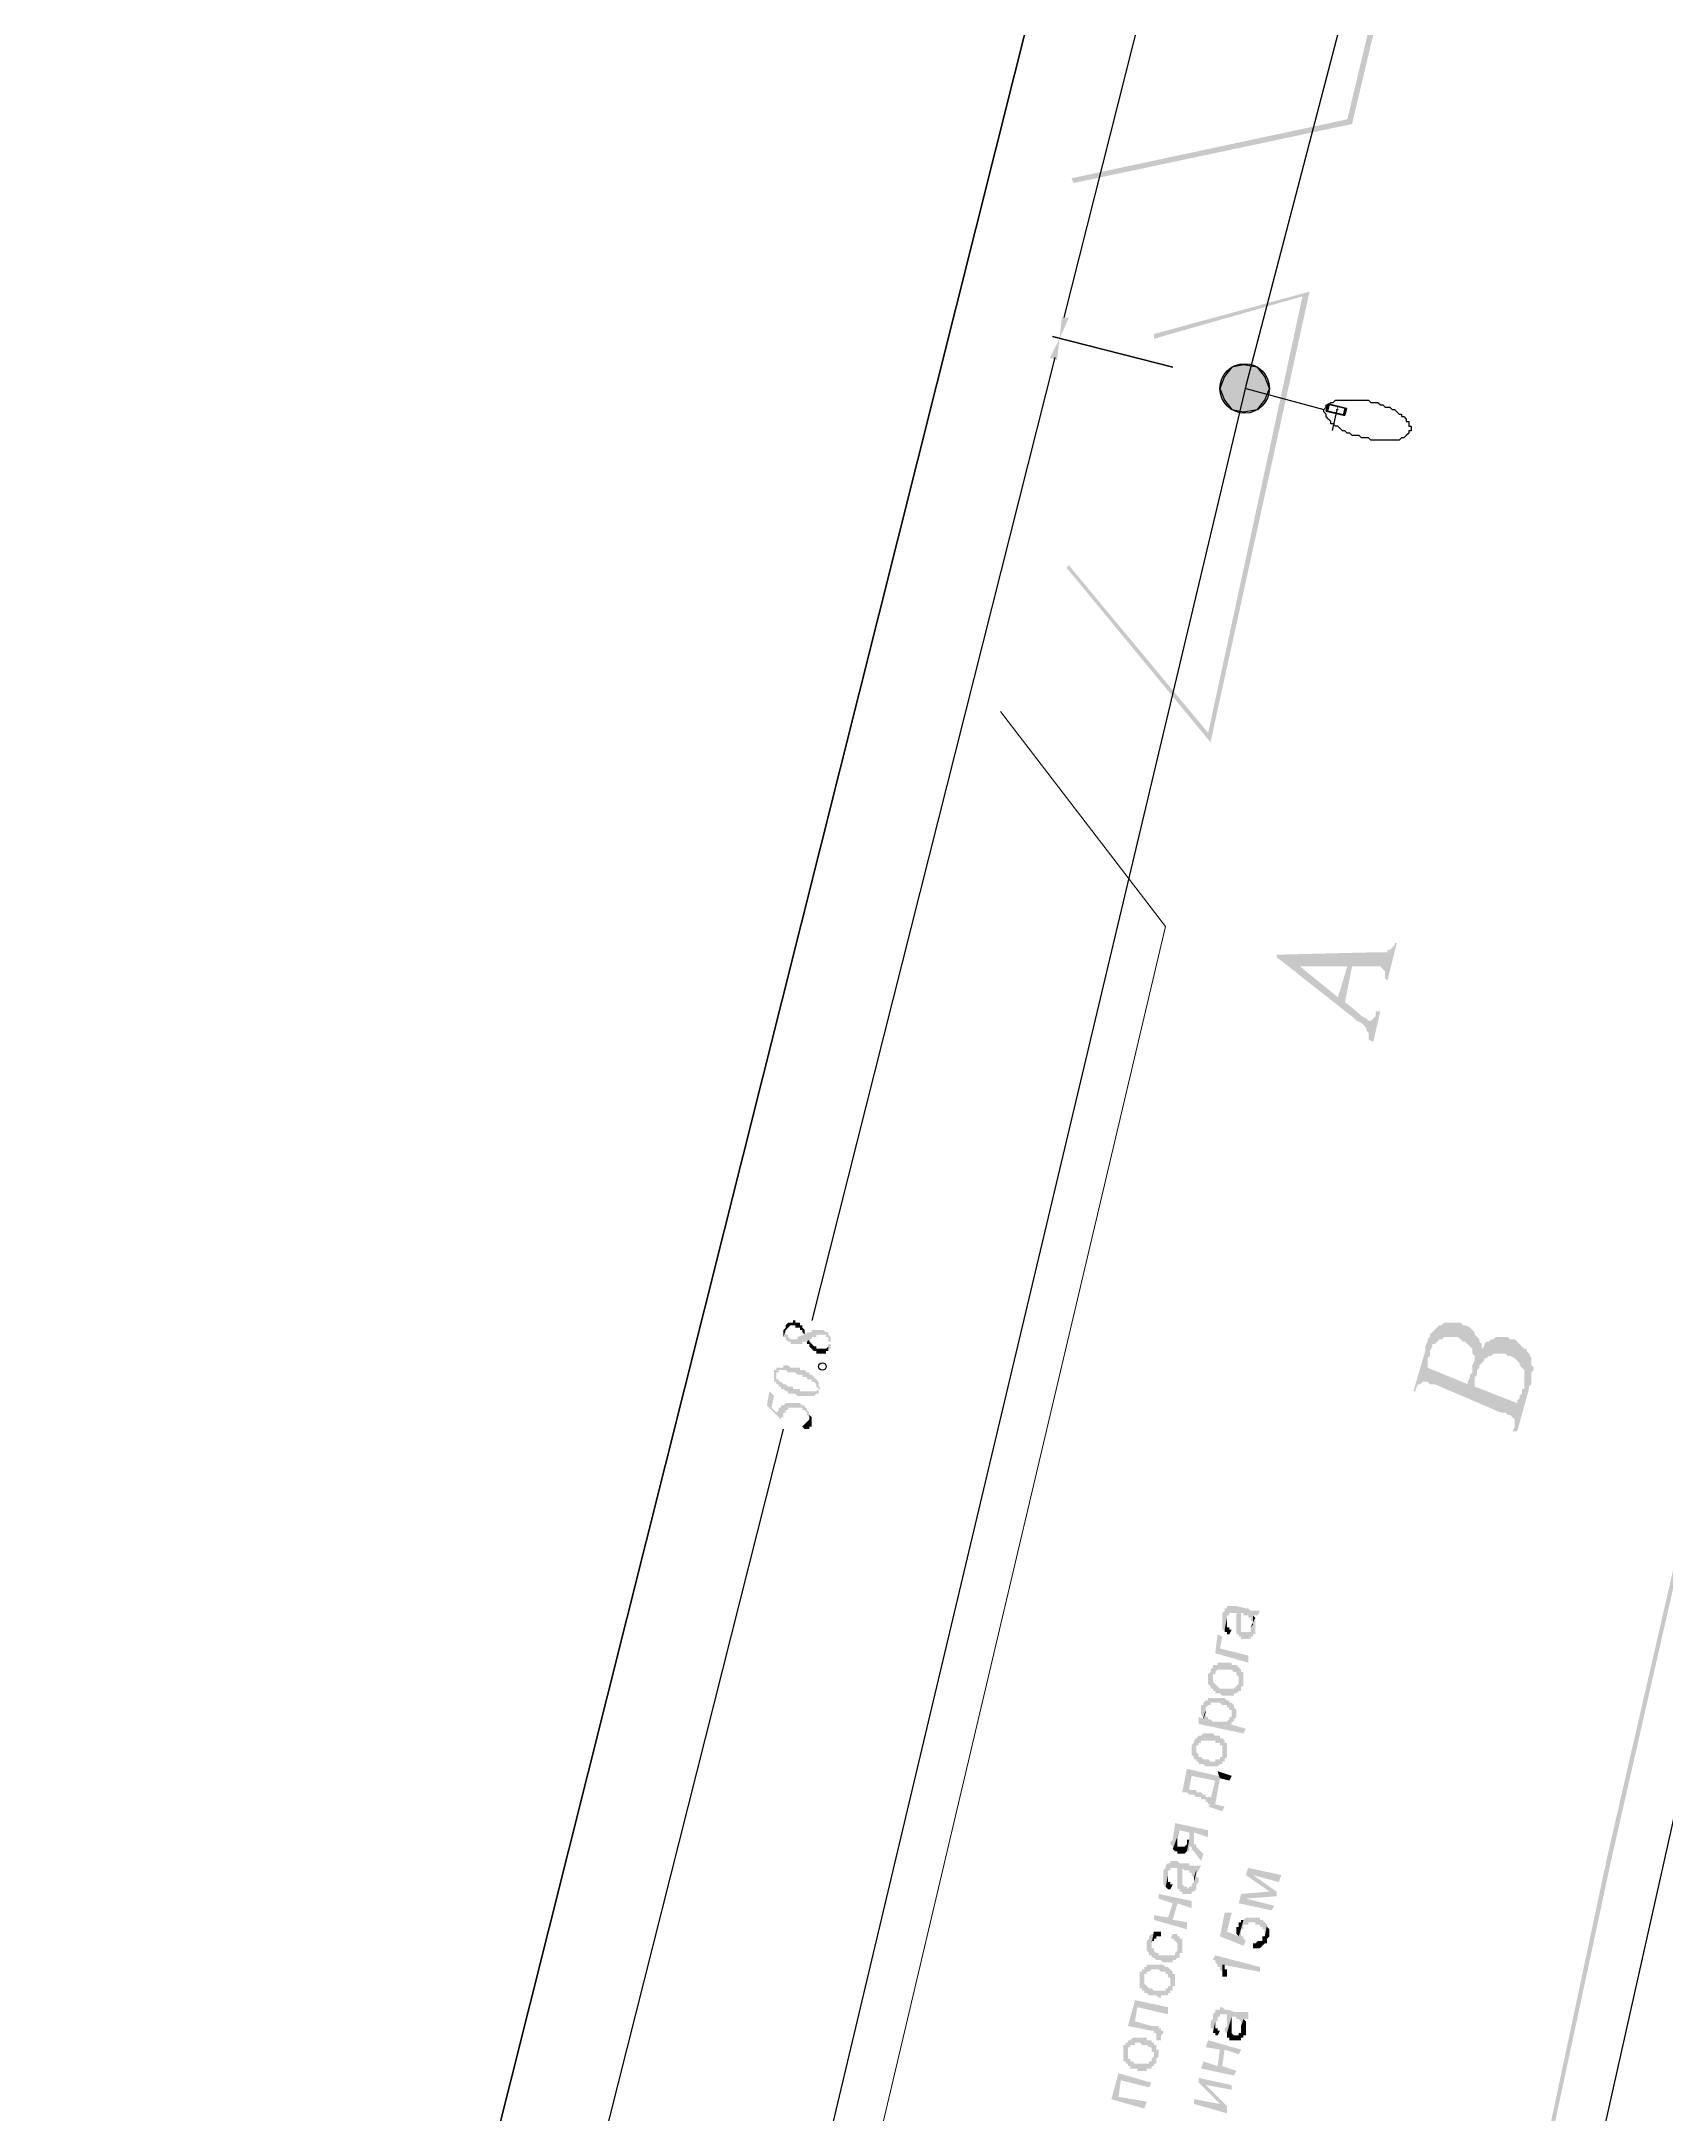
# Model space of a CAD drawing. Extents: x 243 to 885, y -99 to 1005.
# Drawn here: x 322.69 to 361.25, y 110.79 to 159.98 of the extents above; entities that cross this region are included whole.
import ezdxf

# ---------------------------------------------------------------- set-up
doc = ezdxf.new("R2010")
doc.units = 0
doc.header["$MEASUREMENT"] = 0
for name, color, linetype in [('DLXLUM01', 6, 'Continuous'), ('DLXLUMEX', 2, 'Continuous'), ('DLXSCENE', 7, 'Continuous'), ('PDF _Геометрия', 7, 'Continuous'), ('PDF _Сплошная заливка', 7, 'Continuous')]:
    doc.layers.add(name, color=color, linetype=linetype)

# ---------------------------------------------------------------- blocks, each defined once
blk = doc.blocks.new('*U3')
for p, q in [((-0.185, 0.13), (-0.224, -0.035)), ((-0.224, -0.035), (-0.185, 0.13)), ((-0.156, 0.124), (-0.195, -0.042)), ((-0.195, -0.042), (-0.156, 0.124)), ((0.224, 0.035), (-0.185, 0.13)), ((-0.156, 0.124), (-0.185, 0.13)), ((-0.185, 0.13), (0.224, 0.035)), ((-0.185, 0.13), (-0.156, 0.124)), ((0.253, 0.028), (-0.156, 0.124)), ((-0.156, 0.124), (0.253, 0.028)), ((0.185, -0.13), (0.224, 0.035)), ((0.224, 0.035), (0.185, -0.13)), ((0.214, -0.137), (0.253, 0.028)), ((0.253, 0.028), (0.214, -0.137)), ((0.224, 0.035), (0.253, 0.028)), ((0.253, 0.028), (0.224, 0.035)), ((-0.224, -0.035), (0.185, -0.13)), ((0.185, -0.13), (-0.224, -0.035)), ((-0.224, -0.035), (-0.195, -0.042)), ((-0.195, -0.042), (-0.224, -0.035)), ((-0.195, -0.042), (0.214, -0.137)), ((0.214, -0.137), (-0.195, -0.042)), ((0.185, -0.13), (0.214, -0.137)), ((0.214, -0.137), (0.185, -0.13))]:
    blk.add_line(p, q)
at = {"color": 1}
blk.add_line((0.029, -0.007), (-0.084, -0.494), dxfattribs=at)
at = {"layer": 'DLXLUMEX', "color": 7}
blk.add_text('1', height=0.1, dxfattribs=at).set_placement((0, 0))
blk = doc.blocks.new('*U46')
blk.add_line((177.326, 706.222), (0, 0))

msp = doc.modelspace()

# ---------------------------------------------------------------- hatches: boundary and pattern name
at = {"layer": 'PDF _Сплошная заливка', "linetype": 'ByBlock', "transparency": 33554559}
h = msp.add_hatch(color=256, dxfattribs=at)
h.paths.add_polyline_path([(363.814, 198.222), (364.037, 198.446), (364.093, 198.726), (364.037, 199.005), (363.814, 199.229), (363.534, 199.285), (363.254, 199.229), (363.03, 199.005), (362.974, 198.726), (363.03, 198.446), (363.254, 198.222), (363.534, 198.11)])
h.paths.add_polyline_path([(361.238, 205.892), (361.238, 205.78), (362.358, 205.501), (363.646, 204.437), (364.205, 203.205), (364.653, 201.357), (364.149, 198.726), (359.558, 182.768), (353.679, 158.132), (347.128, 156.732), (347.184, 156.62), (353.791, 158.02), (359.67, 182.768), (364.261, 198.726), (364.765, 201.357), (364.317, 203.205), (363.758, 204.493), (362.414, 205.612)])
h = msp.add_hatch(color=256, dxfattribs=at)
h.paths.add_polyline_path([(375.438, 157.15), (385.482, 155.276), (385.482, 155.388), (374.676, 157.404), (372.884, 157.18), (370.477, 155.724), (368.741, 153.708), (367.901, 151.973), (359.838, 116.866), (354.743, 92.846), (354.799, 91.558), (355.471, 90.27), (357.207, 89.486), (358.326, 89.094)])
h.paths.add_polyline_path([(358.27, 89.262), (357.207, 89.542), (355.583, 90.326), (354.911, 91.558), (354.799, 92.846), (359.95, 116.866), (367.957, 151.973), (368.797, 153.652), (370.533, 155.612), (372.884, 157.124), (374.676, 157.292), (375.331, 157.17)], flags=0)
for color, points in [(256, [(349.088, 153.036), (349.088, 152.924), (352.615, 153.932), (350.376, 143.574), (347.072, 147.549), (347.016, 147.493), (350.432, 143.35), (352.783, 154.044)]), (256, [(351.551, 151.245), (351.719, 151.469), (351.831, 151.749), (351.719, 152.029), (351.551, 152.253), (351.215, 152.309), (350.935, 152.253), (350.767, 152.029), (350.656, 151.749), (350.767, 151.469), (350.935, 151.245), (351.215, 151.189)]), (256, [(351.999, 138.311), (352.559, 138.031), (353.679, 138.031), (353.455, 137.303), (353.791, 138.031), (354.183, 138.031), (354.239, 138.031), (354.351, 138.031), (354.407, 138.031), (354.463, 138.031), (354.519, 137.975), (354.575, 137.919), (354.575, 137.863), (354.575, 137.807), (354.575, 137.751), (354.631, 137.695), (354.855, 138.591), (354.799, 138.591), (354.799, 138.535), (354.743, 138.479), (354.687, 138.423), (354.631, 138.423), (354.631, 138.367), (354.575, 138.367), (354.463, 138.367), (354.407, 138.367), (354.295, 138.367)]), (256, [(351.999, 138.311), (351.999, 138.255), (353.847, 136.799), (353.903, 136.743), (354.015, 136.687), (354.071, 136.631), (354.127, 136.575), (354.127, 136.519), (354.183, 136.463), (354.183, 136.351), (354.183, 136.295), (354.295, 136.239), (354.463, 136.967), (354.407, 136.967), (354.351, 136.967), (354.351, 136.855), (354.295, 136.799), (354.239, 136.743), (354.183, 136.743), (354.127, 136.799), (354.015, 136.855), (353.959, 136.911), (353.623, 137.191), (353.791, 138.031), (353.455, 137.303), (352.559, 138.031)]), (256, [(340.297, 129.408), (340.297, 129.24), (340.353, 129.408), (340.409, 129.464), (340.465, 129.52), (340.521, 129.52), (340.577, 129.52), (340.577, 129.464), (340.633, 129.464), (340.689, 129.464), (340.689, 129.408), (340.745, 129.408), (340.745, 129.352), (340.801, 129.296), (340.801, 129.352), (340.801, 129.408), (340.745, 129.464), (340.745, 129.52), (340.689, 129.52), (340.689, 129.576), (340.633, 129.576), (340.577, 129.576), (340.577, 129.632), (340.521, 129.632), (340.521, 129.576), (340.465, 129.576), (340.409, 129.576), (340.353, 129.52), (340.353, 129.464)]), (256, [(340.297, 129.24), (340.353, 129.24), (340.353, 129.184), (340.409, 129.128), (340.465, 129.128), (340.465, 129.072), (340.521, 129.072), (340.577, 129.072), (340.633, 129.072), (340.689, 129.072), (340.745, 129.072), (340.745, 129.128), (340.801, 129.128), (340.857, 129.128), (340.913, 129.184), (340.969, 129.184), (340.969, 129.24), (341.025, 129.24), (341.081, 129.24), (341.081, 129.296), (341.137, 129.296), (341.193, 129.296), (341.249, 129.296), (341.305, 129.296), (341.305, 129.24), (341.361, 129.24), (341.361, 129.184), (341.361, 129.128), (341.417, 129.128), (341.417, 129.072), (341.361, 129.072), (341.361, 128.904), (341.361, 128.96), (341.417, 128.96), (341.417, 129.016), (341.417, 129.072), (341.417, 129.128), (341.417, 129.184), (341.417, 129.24), (341.361, 129.296), (341.361, 129.352), (341.305, 129.352), (341.249, 129.408), (341.193, 129.408), (341.137, 129.408), (341.081, 129.408), (341.025, 129.408), (340.969, 129.408), (340.969, 129.352), (340.913, 129.352), (340.857, 129.352), (340.857, 129.296), (340.801, 129.352), (340.801, 129.296), (340.633, 129.24), (340.633, 129.184), (340.577, 129.184), (340.521, 129.184), (340.465, 129.184), (340.409, 129.24), (340.409, 129.296), (340.353, 129.296), (340.353, 129.352), (340.353, 129.408)]), (256, [(355.527, 128.904), (355.247, 127.952), (355.303, 127.952), (355.303, 128.008), (355.359, 128.12), (355.415, 128.12), (355.639, 128.792), (355.639, 128.848), (355.639, 128.904), (355.695, 129.016), (355.695, 129.072), (355.751, 129.072), (355.807, 129.128), (355.863, 129.184), (355.919, 129.184), (355.975, 129.24), (356.031, 129.24), (356.087, 129.24), (356.143, 129.24), (356.255, 129.24), (356.311, 129.24), (356.367, 129.184), (356.423, 129.128), (356.479, 129.128), (356.535, 129.072), (356.591, 129.016), (356.647, 128.96), (356.647, 128.848), (356.703, 128.792), (356.703, 128.736), (356.703, 128.68), (356.647, 128.568), (356.647, 128.512), (356.647, 128.456), (356.871, 129.072), (356.815, 129.128), (356.815, 129.184), (356.759, 129.24), (356.703, 129.296), (356.703, 129.352), (356.647, 129.408), (356.591, 129.464), (356.479, 129.52), (356.423, 129.52), (356.367, 129.576), (356.311, 129.576), (356.199, 129.576), (356.143, 129.576), (356.087, 129.576), (356.031, 129.576), (355.975, 129.576), (355.919, 129.52), (355.863, 129.52), (355.807, 129.464), (355.751, 129.408), (355.695, 129.352), (355.639, 129.296), (355.639, 129.24), (355.583, 129.184), (355.583, 129.128), (355.527, 129.016), (355.527, 128.96)]), (256, [(340.857, 129.128), (340.857, 129.072), (340.913, 129.072), (340.913, 129.016), (340.969, 128.96), (341.025, 128.904), (341.081, 128.904), (341.081, 128.848), (341.137, 128.848), (341.193, 128.848), (341.249, 128.848), (341.305, 128.848), (341.305, 128.904), (341.361, 128.904), (341.361, 129.072), (341.361, 129.016), (341.305, 128.96), (341.249, 128.96), (341.193, 128.96), (341.137, 128.96), (341.081, 128.96), (341.081, 129.016), (341.025, 129.016), (340.969, 129.072), (340.913, 129.128), (340.913, 129.184)]), (256, [(355.415, 128.12), (355.471, 128.176), (355.583, 128.176), (355.639, 128.12), (355.751, 128.12), (357.318, 127.448), (357.43, 127.448), (357.486, 127.392), (357.542, 127.392), (357.598, 127.336), (357.654, 127.28), (357.654, 127.224), (357.654, 127.168), (357.654, 127.112), (357.598, 127), (357.71, 127), (357.99, 128.008), (357.99, 128.064), (358.046, 128.12), (358.046, 128.232), (358.046, 128.288), (358.046, 128.344), (358.046, 128.4), (358.102, 128.456), (358.102, 128.512), (358.046, 128.568), (358.046, 128.624), (358.046, 128.68), (357.878, 128.008), (357.822, 128.008), (357.822, 127.896), (357.766, 127.84), (357.766, 127.784), (357.71, 127.728), (357.71, 127.672), (356.703, 128.064), (356.703, 128.12), (356.703, 128.176), (356.703, 128.232), (356.703, 128.288), (356.759, 128.344), (356.927, 129.072), (356.927, 129.016), (356.871, 128.96), (356.871, 129.072), (356.647, 128.456), (356.647, 128.4), (356.591, 128.344), (356.591, 128.288), (356.535, 128.176), (356.535, 128.12), (355.583, 128.512), (355.583, 128.568), (355.583, 128.624), (355.583, 128.68), (355.583, 128.736), (355.639, 128.792)]), (256, [(356.927, 129.072), (356.759, 128.344), (356.759, 128.456), (356.815, 128.512), (356.815, 128.568), (356.871, 128.624), (356.927, 128.68), (356.927, 128.736), (356.983, 128.736), (357.039, 128.792), (357.095, 128.792), (357.151, 128.848), (357.207, 128.848), (357.263, 128.848), (357.374, 128.848), (357.43, 128.848), (357.486, 128.792), (357.542, 128.792), (357.654, 128.736), (357.71, 128.68), (357.766, 128.624), (357.766, 128.568), (357.822, 128.512), (357.878, 128.456), (357.878, 128.4), (357.878, 128.288), (357.878, 128.232), (357.878, 128.176), (357.878, 128.12), (357.878, 128.008), (358.046, 128.68), (358.046, 128.736), (357.99, 128.848), (357.934, 128.904), (357.934, 128.96), (357.878, 128.96), (357.822, 129.016), (357.766, 129.072), (357.71, 129.128), (357.654, 129.184), (357.598, 129.184), (357.542, 129.184), (357.486, 129.24), (357.43, 129.24), (357.318, 129.24), (357.263, 129.24), (357.207, 129.24), (357.151, 129.184), (357.095, 129.184), (357.039, 129.128), (356.983, 129.128)]), (256, [(340.073, 128.4), (340.073, 128.232), (340.129, 128.344), (340.129, 128.4), (340.185, 128.4), (340.185, 128.456), (340.241, 128.456), (340.297, 128.456), (340.353, 128.456), (340.409, 128.4), (340.465, 128.4), (340.521, 128.4), (340.577, 128.4), (340.633, 128.344), (340.689, 128.344), (340.745, 128.344), (340.745, 128.288), (340.801, 128.288), (340.857, 128.288), (340.857, 128.232), (340.913, 128.232), (340.969, 128.232), (340.969, 128.176), (341.025, 128.176), (341.081, 128.12), (341.081, 128.064), (341.137, 128.008), (341.081, 127.896), (341.137, 127.896), (341.137, 127.952), (341.137, 128.008), (341.193, 128.008), (341.137, 128.064), (341.137, 128.12), (341.137, 128.176), (341.081, 128.232), (341.025, 128.288), (340.969, 128.344), (340.913, 128.344), (340.913, 128.4), (340.857, 128.4), (340.801, 128.456), (340.745, 128.456), (340.689, 128.456), (340.689, 128.512), (340.633, 128.512), (340.577, 128.512), (340.521, 128.512), (340.465, 128.512), (340.409, 128.568), (340.353, 128.568), (340.297, 128.568), (340.297, 128.512), (340.241, 128.512), (340.185, 128.512), (340.129, 128.512), (340.129, 128.456), (340.073, 128.456)]), (256, [(339.961, 127.952), (339.905, 127.616), (340.241, 127.28), (340.241, 127.336), (340.297, 127.336), (340.297, 127.392), (340.297, 127.448), (340.353, 127.448), (340.353, 127.504), (340.409, 127.504), (340.409, 127.56), (340.465, 127.56), (340.521, 127.56), (340.577, 127.56), (340.633, 127.56), (340.689, 127.56), (340.745, 127.56), (340.745, 127.504), (340.801, 127.504), (340.857, 127.448), (340.857, 127.392), (340.913, 127.336), (340.913, 127.28), (340.913, 127.392), (340.913, 127.448), (340.857, 127.504), (340.857, 127.56), (340.801, 127.56), (340.801, 127.616), (340.745, 127.616), (340.689, 127.672), (340.633, 127.672), (340.577, 127.672), (340.521, 127.672), (340.465, 127.672), (340.409, 127.672), (340.353, 127.672), (340.297, 127.616), (340.241, 127.616), (340.241, 127.56), (340.185, 127.56), (340.185, 127.504), (340.129, 127.448), (340.017, 127.56), (340.073, 127.84)]), (256, [(340.073, 128.232), (340.073, 128.176), (340.129, 128.176), (340.129, 128.12), (340.185, 128.12), (340.185, 128.064), (340.241, 128.064), (340.241, 128.008), (340.297, 128.008), (340.353, 127.952), (340.409, 127.952), (340.409, 127.896), (340.465, 127.896), (340.521, 127.896), (340.577, 127.896), (340.633, 127.84), (340.689, 127.84), (340.745, 127.84), (340.801, 127.84), (340.857, 127.84), (340.913, 127.84), (340.969, 127.84), (341.025, 127.84), (341.081, 127.896), (341.137, 128.008), (341.081, 127.952), (341.025, 127.952), (340.969, 127.952), (340.913, 127.952), (340.857, 127.952), (340.801, 127.952), (340.745, 127.952), (340.689, 127.952), (340.689, 128.008), (340.633, 128.008), (340.577, 128.008), (340.521, 128.008), (340.521, 128.064), (340.465, 128.064), (340.409, 128.064), (340.353, 128.12), (340.297, 128.12), (340.241, 128.176), (340.185, 128.176), (340.185, 128.232), (340.129, 128.232), (340.129, 128.288), (340.129, 128.344)]), (256, [(340.745, 127.112), (340.801, 127.056), (340.857, 127.056), (340.913, 127.056), (340.913, 127.112), (340.969, 127.112), (340.969, 127.168), (340.969, 127.224), (340.969, 127.28), (340.969, 127.336), (340.913, 127.392), (340.913, 127.28), (340.857, 127.224), (340.801, 127.168)]), (1, [(350.711, 122.577), (350.711, 122.297), (350.767, 122.297), (350.823, 122.577), (350.823, 122.633), (350.879, 122.633), (350.879, 122.689), (350.935, 122.689), (350.991, 122.689), (351.047, 122.689), (351.047, 122.633), (351.047, 122.577), (351.047, 122.521), (351.047, 122.465), (351.047, 122.409), (351.047, 122.353), (351.047, 122.297), (351.047, 122.241), (351.159, 122.689), (351.215, 122.689), (351.215, 122.633), (351.271, 122.633), (351.327, 122.633), (351.327, 122.577), (351.383, 122.577), (351.383, 122.521), (351.439, 122.465), (351.439, 122.633), (351.495, 122.633), (351.551, 122.633), (351.607, 122.745), (351.551, 122.745), (351.495, 122.745), (351.439, 122.745), (351.383, 122.745), (351.327, 122.801), (351.271, 122.801), (351.047, 122.857), (350.991, 122.857), (350.935, 122.857), (350.879, 122.857), (350.823, 122.857), (350.823, 122.801), (350.767, 122.801), (350.767, 122.745), (350.711, 122.689), (350.711, 122.633)]), (1, [(350.767, 122.297), (350.767, 122.241), (350.823, 122.241), (350.823, 122.185), (350.879, 122.185), (350.935, 122.297), (350.879, 122.297), (350.879, 122.353), (350.823, 122.353), (350.823, 122.409), (350.823, 122.465), (350.823, 122.521), (350.823, 122.577)]), (1, [(351.047, 122.241), (351.047, 122.185), (351.103, 122.185), (351.103, 122.129), (351.159, 122.129), (351.159, 122.073), (351.215, 122.073), (351.271, 122.073), (351.327, 122.073), (351.383, 122.073), (351.383, 122.129), (351.439, 122.129), (351.439, 122.185), (351.495, 122.185), (351.495, 122.241), (351.495, 122.297), (351.495, 122.353), (351.495, 122.409), (351.495, 122.465), (351.495, 122.521), (351.495, 122.577), (351.383, 122.353), (351.383, 122.297), (351.383, 122.241), (351.327, 122.241), (351.271, 122.241), (351.215, 122.241), (351.159, 122.241), (351.159, 122.297), (351.159, 122.353), (351.159, 122.409), (351.159, 122.465), (351.159, 122.521), (351.159, 122.577), (351.159, 122.633), (351.159, 122.689)]), (1, [(351.439, 122.465), (351.439, 122.409), (351.383, 122.353), (351.495, 122.577), (351.439, 122.633)]), (1, [(350.6, 122.185), (350.544, 121.737), (351.327, 121.513), (351.327, 121.681), (350.656, 121.849), (350.711, 122.129)]), (1, [(350.376, 121.233), (350.376, 121.009), (350.432, 120.953), (350.488, 121.177), (350.488, 121.233), (350.544, 121.233), (350.544, 121.289), (350.6, 121.345), (350.656, 121.345), (350.711, 121.345), (350.767, 121.345), (350.823, 121.345), (350.879, 121.345), (350.935, 121.345), (350.991, 121.289), (351.047, 121.289), (351.047, 121.233), (351.103, 121.177), (351.103, 121.121), (351.103, 121.065), (351.047, 120.785), (351.103, 120.841), (351.159, 120.841), (351.159, 120.897), (351.159, 120.953), (351.215, 120.953), (351.215, 121.009), (351.215, 121.065), (351.215, 121.121), (351.215, 121.177), (351.215, 121.233), (351.215, 121.289), (351.159, 121.289), (351.159, 121.345), (351.103, 121.401), (351.047, 121.457), (350.991, 121.457), (350.935, 121.457), (350.935, 121.513), (350.879, 121.513), (350.823, 121.513), (350.767, 121.513), (350.711, 121.513), (350.656, 121.513), (350.6, 121.513), (350.6, 121.457), (350.544, 121.457), (350.488, 121.457), (350.488, 121.401), (350.432, 121.345), (350.432, 121.289)]), (1, [(350.432, 120.953), (350.432, 120.897), (350.488, 120.897), (350.488, 120.841), (350.544, 120.841), (350.544, 120.785), (350.6, 120.785), (350.656, 120.785), (350.711, 120.729), (350.767, 120.729), (350.823, 120.729), (350.879, 120.729), (350.935, 120.729), (350.991, 120.729), (350.991, 120.785), (351.047, 120.785), (351.103, 121.065), (351.103, 121.009), (351.047, 120.953), (350.991, 120.897), (350.935, 120.897), (350.879, 120.897), (350.823, 120.897), (350.767, 120.897), (350.711, 120.897), (350.656, 120.897), (350.6, 120.953), (350.544, 121.009), (350.488, 121.065), (350.488, 121.121), (350.488, 121.177)]), (1, [(350.208, 120.449), (350.208, 120.281), (350.264, 120.225), (350.32, 120.393), (350.32, 120.449), (350.376, 120.505), (350.432, 120.505), (350.432, 120.561), (350.488, 120.561), (350.544, 120.561), (350.6, 120.561), (350.656, 120.561), (350.711, 120.505), (350.767, 120.505), (350.823, 120.505), (350.823, 120.449), (350.879, 120.449), (350.879, 120.393), (350.935, 120.393), (350.935, 120.337), (350.935, 120.281), (350.935, 120.225), (350.879, 120.057), (350.935, 120.057), (350.935, 120.113), (350.991, 120.113), (350.991, 120.169), (351.047, 120.225), (351.047, 120.281), (351.047, 120.337), (351.047, 120.393), (350.991, 120.449), (350.991, 120.505), (350.935, 120.561), (350.879, 120.561), (350.879, 120.617), (350.823, 120.617), (350.767, 120.673), (350.711, 120.673), (350.656, 120.673), (350.6, 120.673), (350.544, 120.673), (350.488, 120.673), (350.432, 120.673), (350.376, 120.673), (350.376, 120.617), (350.32, 120.617), (350.264, 120.561), (350.264, 120.505), (350.208, 120.505)]), (1, [(350.152, 120.225), (350.152, 120.057), (351.215, 119.833), (351.271, 119.945), (350.879, 120.057), (350.935, 120.225), (350.879, 120.225), (350.879, 120.169), (350.823, 120.113), (350.767, 120.113), (350.711, 120.113), (350.656, 120.113), (350.6, 120.113), (350.544, 120.113), (350.488, 120.113), (350.432, 120.169), (350.376, 120.169), (350.376, 120.225), (350.32, 120.225), (350.32, 120.281), (350.32, 120.337), (350.264, 120.169)]), (1, [(350.264, 120.225), (350.264, 120.169), (350.32, 120.337), (350.32, 120.393)]), (1, [(349.984, 119.554), (349.984, 119.33), (350.04, 119.274), (350.04, 119.218), (350.096, 119.498), (350.096, 119.554), (350.152, 119.554), (350.152, 119.609), (350.208, 119.609), (350.208, 119.665), (350.264, 119.665), (350.32, 119.665), (350.376, 119.665), (350.432, 119.665), (350.488, 119.665), (350.544, 119.665), (350.544, 119.609), (350.6, 119.609), (350.656, 119.609), (350.656, 119.554), (350.711, 119.554), (350.711, 119.498), (350.711, 119.442), (350.711, 119.386), (350.656, 119.106), (350.711, 119.106), (350.711, 119.162), (350.767, 119.162), (350.767, 119.218), (350.823, 119.274), (350.823, 119.33), (350.823, 119.386), (350.823, 119.442), (350.823, 119.498), (350.823, 119.554), (350.823, 119.609), (350.767, 119.609), (350.767, 119.665), (350.711, 119.721), (350.656, 119.721), (350.656, 119.777), (350.6, 119.777), (350.544, 119.777), (350.488, 119.833), (350.432, 119.833), (350.376, 119.833), (350.32, 119.833), (350.264, 119.833), (350.208, 119.777), (350.152, 119.777), (350.096, 119.721), (350.04, 119.665), (350.04, 119.609)]), (1, [(350.04, 119.218), (350.096, 119.218), (350.096, 119.162), (350.152, 119.162), (350.152, 119.106), (350.208, 119.106), (350.264, 119.106), (350.32, 119.05), (350.376, 119.05), (350.432, 119.05), (350.488, 119.05), (350.544, 119.05), (350.6, 119.05), (350.656, 119.106), (350.711, 119.386), (350.711, 119.33), (350.711, 119.274), (350.656, 119.274), (350.656, 119.218), (350.6, 119.218), (350.544, 119.218), (350.544, 119.162), (350.488, 119.162), (350.432, 119.162), (350.376, 119.218), (350.32, 119.218), (350.264, 119.218), (350.208, 119.274), (350.152, 119.274), (350.152, 119.33), (350.096, 119.386), (350.096, 119.442), (350.096, 119.498)]), (1, [(349.872, 118.994), (349.76, 118.434), (349.872, 118.434), (349.984, 118.826), (350.544, 118.714), (350.432, 118.266), (350.432, 118.154), (350.376, 118.098), (350.711, 117.986), (350.767, 118.098), (350.544, 118.154), (350.656, 118.77), (350.6, 118.938), (350.6, 118.826)]), (1, [(349.872, 118.434), (349.928, 118.378), (349.984, 118.378), (350.04, 118.378), (350.096, 118.322), (350.152, 118.322), (350.208, 118.322), (350.208, 118.266), (350.264, 118.266), (350.32, 118.266), (350.32, 118.21), (350.376, 118.21), (350.376, 118.154), (350.432, 118.154), (350.432, 118.266), (350.432, 118.322), (350.376, 118.322), (350.32, 118.322), (350.32, 118.378), (350.264, 118.378), (350.208, 118.434), (350.152, 118.434), (350.096, 118.434), (350.096, 118.49), (350.04, 118.49), (349.984, 118.49), (349.928, 118.49), (349.928, 118.546), (349.984, 118.826)]), (1, [(350.6, 118.938), (350.656, 118.77), (350.879, 118.714), (350.935, 118.826)]), (1, [(349.592, 117.706), (349.536, 117.314), (349.48, 117.258), (349.48, 117.202), (349.536, 117.146), (349.536, 117.09), (349.704, 117.538), (349.928, 117.482), (349.928, 117.314), (349.872, 117.034), (349.928, 117.034), (349.928, 117.09), (349.928, 117.146), (349.984, 117.146), (350.04, 117.482), (350.376, 117.37), (350.376, 117.538)]), (1, [(349.536, 117.09), (349.592, 117.034), (349.648, 117.034), (349.648, 116.978), (349.704, 116.978), (349.76, 116.978), (349.816, 116.978), (349.872, 117.034), (349.928, 117.314), (349.872, 117.314), (349.872, 117.258), (349.872, 117.202), (349.816, 117.146), (349.76, 117.146), (349.704, 117.146), (349.648, 117.146), (349.648, 117.202), (349.648, 117.258), (349.648, 117.314), (349.648, 117.37), (349.704, 117.538)]), (1, [(349.984, 117.146), (349.984, 117.09), (350.04, 117.034), (350.208, 116.81), (350.264, 116.978), (350.096, 117.146), (350.096, 117.202), (350.04, 117.202), (350.04, 117.258), (350.04, 117.314), (350.04, 117.37), (350.04, 117.482)]), (1, [(349.312, 116.53), (349.312, 116.25), (349.368, 116.194), (349.424, 116.474), (349.424, 116.53), (349.424, 116.586), (349.48, 116.586), (349.48, 116.642), (349.536, 116.642), (349.592, 116.642), (349.648, 116.642), (349.648, 116.586), (349.648, 116.53), (349.648, 116.474), (349.648, 116.418), (349.648, 116.362), (349.648, 116.306), (349.648, 116.25), (349.648, 116.194), (349.76, 116.642), (349.816, 116.586), (349.872, 116.586), (349.928, 116.586), (349.928, 116.53), (349.984, 116.53), (349.984, 116.474), (350.04, 116.418), (350.096, 116.586), (350.096, 116.53), (350.152, 116.586), (350.208, 116.698), (350.152, 116.698), (350.096, 116.698), (350.04, 116.698), (349.984, 116.698), (349.928, 116.698), (349.928, 116.754), (349.872, 116.754), (349.704, 116.754), (349.648, 116.81), (349.592, 116.81), (349.536, 116.81), (349.48, 116.81), (349.48, 116.754), (349.424, 116.754), (349.368, 116.698), (349.368, 116.642), (349.312, 116.586)]), (1, [(349.648, 116.194), (349.648, 116.138), (349.704, 116.138), (349.704, 116.082), (349.76, 116.082), (349.76, 116.026), (349.816, 116.026), (349.872, 116.026), (349.928, 116.026), (349.984, 116.026), (349.984, 116.082), (350.04, 116.082), (350.096, 116.138), (350.096, 116.194), (350.096, 116.25), (350.152, 116.306), (350.152, 116.362), (350.152, 116.418), (350.096, 116.418), (350.096, 116.474), (350.096, 116.53), (350.04, 116.306), (349.984, 116.25), (349.984, 116.194), (349.928, 116.194), (349.872, 116.138), (349.872, 116.194), (349.816, 116.194), (349.76, 116.25), (349.76, 116.306), (349.76, 116.362), (349.76, 116.418), (349.76, 116.474), (349.76, 116.53), (349.76, 116.586), (349.76, 116.642)]), (1, [(350.04, 116.418), (350.04, 116.306), (350.096, 116.53), (350.096, 116.586)]), (1, [(351.327, 116.642), (351.271, 116.474), (351.831, 116.082), (351.999, 115.97), (351.999, 116.082), (351.439, 116.474)]), (1, [(351.327, 116.642), (351.439, 116.474), (352.055, 116.306), (352.111, 116.474)]), (1, [(349.368, 116.194), (349.424, 116.138), (349.48, 116.138), (349.536, 116.25), (349.48, 116.25), (349.48, 116.306), (349.424, 116.306), (349.424, 116.362), (349.424, 116.418), (349.424, 116.474)]), (1, [(349.088, 115.522), (349.088, 115.41), (349.872, 115.186), (349.872, 115.354), (349.536, 115.41), (349.648, 115.802), (349.424, 115.466)]), (1, [(349.2, 116.026), (349.2, 115.914), (349.536, 115.802), (349.424, 115.466), (349.648, 115.802), (349.984, 115.69), (349.984, 115.858)]), (1, [(351.159, 116.026), (351.103, 115.802), (351.887, 115.634), (351.943, 115.746), (351.271, 115.914)]), (1, [(351.159, 116.026), (351.271, 115.914), (351.999, 115.97), (351.831, 116.082)]), (1, [(348.92, 114.906), (348.92, 114.682), (348.976, 114.626), (348.976, 114.57), (349.032, 114.57), (349.032, 114.514), (349.088, 114.514), (349.144, 114.458), (349.2, 114.458), (349.256, 114.458), (349.312, 114.402), (349.368, 114.402), (349.424, 114.402), (349.48, 114.402), (349.536, 114.402), (349.536, 114.458), (349.592, 114.458), (349.648, 114.738), (349.648, 114.682), (349.592, 114.626), (349.592, 114.57), (349.536, 114.57), (349.48, 114.57), (349.424, 114.57), (349.368, 114.57), (349.312, 114.57), (349.256, 114.57), (349.2, 114.57), (349.2, 114.626), (349.144, 114.626), (349.088, 114.682), (349.088, 114.738), (349.032, 114.738), (349.032, 114.794), (349.032, 114.85), (349.088, 115.13), (349.088, 115.074), (349.032, 115.074), (348.976, 115.018), (348.976, 114.962)]), (1, [(349.088, 115.13), (349.032, 114.85), (349.032, 114.906), (349.088, 114.906), (349.088, 114.962), (349.144, 114.962), (349.144, 115.018), (349.2, 115.018), (349.256, 115.018), (349.256, 115.13), (349.2, 115.13), (349.144, 115.13)]), (1, [(350.767, 115.578), (350.656, 115.018), (351.215, 114.794), (351.271, 114.906), (351.215, 114.962), (351.215, 115.018), (351.159, 115.018), (351.159, 115.074), (351.159, 115.13), (351.215, 115.41), (351.103, 115.018), (350.823, 115.13), (350.935, 115.578)]), (1, [(351.047, 115.242), (351.047, 115.074), (351.103, 115.018), (351.215, 115.41), (351.159, 115.41), (351.159, 115.354), (351.103, 115.354), (351.103, 115.298), (351.103, 115.242)]), (1, [(351.215, 115.41), (351.159, 115.13), (351.159, 115.186), (351.215, 115.186), (351.215, 115.242), (351.215, 115.298), (351.271, 115.298), (351.327, 115.298), (351.327, 115.354), (351.383, 115.354), (351.439, 115.354), (351.495, 115.354), (351.495, 115.298), (351.551, 115.298), (351.607, 115.298), (351.607, 115.242), (351.663, 115.242), (351.663, 115.186), (351.719, 115.186), (351.719, 115.13), (351.719, 115.074), (351.719, 115.018), (351.775, 115.298), (351.719, 115.354), (351.663, 115.41), (351.607, 115.41), (351.607, 115.466), (351.551, 115.466), (351.495, 115.466), (351.439, 115.466), (351.383, 115.466), (351.327, 115.466), (351.271, 115.466)]), (1, [(351.439, 114.85), (351.439, 114.738), (351.495, 114.738), (351.551, 114.738), (351.607, 114.738), (351.663, 114.794), (351.719, 114.85), (351.775, 114.85), (351.775, 114.906), (351.775, 114.962), (351.831, 115.018), (351.831, 115.074), (351.831, 115.13), (351.831, 115.186), (351.775, 115.242), (351.775, 115.298), (351.719, 115.018), (351.663, 115.018), (351.663, 114.962), (351.663, 114.906), (351.607, 114.906), (351.551, 114.906), (351.495, 114.85)]), (1, [(349.48, 114.962), (349.536, 114.962), (349.592, 114.906), (349.648, 114.85), (349.648, 114.794), (349.648, 114.738), (349.592, 114.458), (349.648, 114.514), (349.704, 114.514), (349.704, 114.57), (349.704, 114.626), (349.76, 114.626), (349.76, 114.682), (349.76, 114.738), (349.76, 114.794), (349.76, 114.85), (349.76, 114.906), (349.76, 114.962), (349.704, 114.962), (349.704, 115.018), (349.648, 115.018), (349.648, 115.074), (349.592, 115.074), (349.536, 115.074)]), (1, [(348.752, 114.066), (348.752, 113.786), (348.808, 113.786), (348.864, 114.066), (348.864, 114.122), (348.92, 114.122), (348.92, 114.178), (348.976, 114.178), (349.032, 114.234), (349.088, 114.234), (349.144, 114.234), (349.2, 114.234), (349.256, 114.178), (349.312, 114.178), (349.368, 114.178), (349.368, 114.122), (349.424, 114.122), (349.424, 114.066), (349.48, 114.01), (349.48, 113.954), (349.48, 113.898), (349.424, 113.618), (349.424, 113.674), (349.48, 113.674), (349.48, 113.73), (349.536, 113.73), (349.536, 113.786), (349.536, 113.842), (349.592, 113.842), (349.592, 113.898), (349.592, 113.954), (349.592, 114.01), (349.592, 114.066), (349.592, 114.122), (349.536, 114.122), (349.536, 114.178), (349.48, 114.234), (349.424, 114.29), (349.368, 114.29), (349.312, 114.346), (349.256, 114.346), (349.2, 114.346), (349.144, 114.346), (349.088, 114.346), (349.032, 114.346), (348.976, 114.346), (348.92, 114.346), (348.92, 114.29), (348.864, 114.29), (348.864, 114.234), (348.808, 114.234), (348.808, 114.178), (348.752, 114.178), (348.752, 114.122)]), (1, [(350.544, 114.57), (350.488, 114.458), (350.544, 114.458), (350.544, 114.402), (350.6, 114.346), (350.6, 114.29), (350.656, 114.29), (350.656, 114.234), (350.711, 114.178), (350.711, 114.346), (351.607, 114.178), (351.607, 114.29)]), (1, [(350.711, 114.178), (350.711, 114.066), (350.823, 114.066), (350.823, 114.122), (350.823, 114.178), (350.823, 114.234), (350.767, 114.234), (350.767, 114.29), (350.767, 114.346), (350.711, 114.346)]), (1, [(348.808, 113.786), (348.808, 113.73), (348.864, 113.73), (348.864, 113.674), (348.92, 113.674), (348.976, 113.618), (349.032, 113.618), (349.088, 113.618), (349.144, 113.618), (349.2, 113.562), (349.256, 113.562), (349.256, 113.618), (349.312, 113.618), (349.368, 113.618), (349.424, 113.618), (349.48, 113.898), (349.48, 113.842), (349.424, 113.842), (349.424, 113.786), (349.368, 113.786), (349.368, 113.73), (349.312, 113.73), (349.256, 113.73), (349.2, 113.73), (349.144, 113.73), (349.088, 113.73), (349.032, 113.786), (348.976, 113.786), (348.92, 113.842), (348.864, 113.898), (348.864, 113.954), (348.864, 114.01), (348.864, 114.066)]), (1, [(348.64, 113.506), (348.472, 112.891), (349.032, 112.779), (349.088, 112.779), (349.088, 112.723), (349.144, 112.723), (349.144, 112.667), (349.144, 112.611), (349.144, 112.555), (349.256, 112.555), (349.256, 112.611), (349.256, 112.667), (349.312, 112.723), (349.312, 112.779), (349.256, 112.779), (349.256, 112.835), (349.2, 112.835), (349.2, 112.891), (349.144, 112.891), (349.088, 112.891), (349.032, 112.891), (348.64, 113.002), (348.696, 113.338)]), (1, [(348.64, 113.506), (348.696, 113.338), (349.424, 113.17), (349.424, 113.338)]), (1, [(350.488, 113.058), (350.432, 113.002), (350.432, 112.835), (350.488, 112.835), (350.488, 112.779), (350.488, 112.723), (350.544, 113.002), (350.6, 113.002), (350.6, 113.058), (350.6, 113.114), (350.656, 113.114), (350.656, 113.17), (350.711, 113.17), (350.767, 113.17), (350.823, 113.17), (350.823, 113.114), (350.823, 113.058), (350.823, 113.002), (350.823, 112.947), (350.823, 112.891), (350.767, 112.835), (350.767, 112.779), (350.823, 112.723), (350.935, 113.114), (350.991, 113.114), (351.047, 113.114), (351.047, 113.058), (351.103, 113.058), (351.159, 113.002), (351.159, 112.947), (351.159, 112.891), (351.215, 113.058), (351.271, 113.058), (351.327, 113.058), (351.327, 113.226), (351.271, 113.226), (351.215, 113.226), (351.159, 113.226), (351.103, 113.226), (351.047, 113.226), (350.991, 113.226), (350.823, 113.282), (350.767, 113.282), (350.711, 113.338), (350.656, 113.338), (350.656, 113.282), (350.6, 113.282), (350.544, 113.282), (350.544, 113.226), (350.488, 113.17), (350.488, 113.114)]), (1, [(350.488, 112.723), (350.544, 112.723), (350.544, 112.667), (350.6, 112.667), (350.656, 112.779), (350.6, 112.779), (350.6, 112.835), (350.544, 112.835), (350.544, 112.891), (350.544, 112.947), (350.544, 113.002)]), (1, [(350.823, 112.723), (350.823, 112.611), (350.879, 112.611), (350.879, 112.555), (350.935, 112.555), (350.991, 112.555), (351.047, 112.555), (351.103, 112.555), (351.159, 112.555), (351.159, 112.611), (351.215, 112.611), (351.215, 112.667), (351.271, 112.667), (351.271, 112.723), (351.271, 112.779), (351.271, 112.835), (351.271, 112.891), (351.271, 112.947), (351.271, 113.002), (351.215, 113.058), (351.159, 112.835), (351.159, 112.779), (351.159, 112.723), (351.103, 112.723), (351.103, 112.667), (351.047, 112.667), (350.991, 112.667), (350.935, 112.723), (350.935, 112.779), (350.935, 112.835), (350.935, 112.891), (350.935, 112.947), (350.935, 113.002), (350.935, 113.058), (350.935, 113.114)]), (1, [(351.159, 112.891), (351.159, 112.835), (351.215, 113.058)]), (1, [(348.36, 112.331), (348.36, 112.051), (348.416, 112.051), (348.472, 112.275), (348.472, 112.331), (348.472, 112.387), (348.528, 112.387), (348.528, 112.443), (348.584, 112.443), (348.64, 112.443), (348.64, 112.499), (348.696, 112.499), (348.752, 112.499), (348.808, 112.443), (348.864, 112.443), (348.92, 112.443), (348.976, 112.387), (349.032, 112.387), (349.032, 112.331), (349.032, 112.275), (349.088, 112.275), (349.088, 112.219), (349.088, 112.163), (349.032, 111.883), (349.032, 111.939), (349.088, 111.939), (349.088, 111.995), (349.144, 111.995), (349.144, 112.051), (349.144, 112.107), (349.2, 112.163), (349.2, 112.219), (349.2, 112.275), (349.2, 112.331), (349.144, 112.331), (349.144, 112.387), (349.144, 112.443), (349.088, 112.443), (349.088, 112.499), (349.032, 112.499), (349.032, 112.555), (348.976, 112.555), (348.92, 112.555), (348.92, 112.611), (348.864, 112.611), (348.808, 112.611), (348.752, 112.611), (348.696, 112.611), (348.64, 112.611), (348.584, 112.611), (348.528, 112.555), (348.472, 112.555), (348.472, 112.499), (348.416, 112.499), (348.416, 112.443), (348.36, 112.443), (348.36, 112.387)]), (1, [(348.416, 112.051), (348.416, 111.995), (348.472, 111.995), (348.472, 111.939), (348.528, 111.939), (348.528, 111.883), (348.584, 111.883), (348.64, 111.883), (348.696, 111.883), (348.696, 111.827), (348.752, 111.827), (348.808, 111.827), (348.864, 111.827), (348.92, 111.827), (348.92, 111.883), (348.976, 111.883), (349.032, 111.883), (349.088, 112.163), (349.032, 112.107), (349.032, 112.051), (348.976, 112.051), (348.976, 111.995), (348.92, 111.995), (348.864, 111.995), (348.808, 111.995), (348.752, 111.995), (348.696, 111.995), (348.64, 111.995), (348.584, 112.051), (348.528, 112.051), (348.528, 112.107), (348.472, 112.107), (348.472, 112.163), (348.472, 112.219), (348.472, 112.275)]), (1, [(350.264, 112.051), (350.208, 111.883), (350.991, 111.715), (351.047, 111.827), (350.711, 111.939), (350.767, 112.331), (350.6, 111.939)]), (1, [(350.376, 112.555), (350.32, 112.387), (350.656, 112.331), (350.6, 111.939), (350.767, 112.331), (351.103, 112.219), (351.159, 112.331)]), (1, [(348.248, 111.771), (348.08, 111.155), (348.864, 110.931), (348.92, 111.099), (348.248, 111.211), (348.304, 111.603)]), (1, [(348.248, 111.771), (348.304, 111.603), (348.976, 111.435), (349.032, 111.547)]), (1, [(350.152, 111.659), (350.152, 111.547), (350.656, 111.043), (350.823, 110.819), (350.823, 110.987), (350.32, 111.491)]), (1, [(350.152, 111.659), (350.32, 111.491), (350.935, 111.379), (350.935, 111.491)]), (1, [(350.04, 111.155), (350.04, 111.043), (350.823, 110.819), (350.656, 111.043)])]:
    msp.add_hatch(color=color, dxfattribs=at).paths.add_polyline_path(points)
h = msp.add_hatch(color=256, dxfattribs=at)
h.paths.add_polyline_path([(346.624, 152.477), (346.792, 152.421), (346.848, 152.924)])
h.paths.add_polyline_path([(347.072, 153.428), (346.904, 153.428), (346.848, 152.924)])

# ---------------------------------------------------------------- linework, layer by layer
at = {"layer": 'PDF _Геометрия', "color": 3, "linetype": 'ByBlock', "lineweight": 25}
msp.add_lwpolyline([(545.057, 1000.691), (599.929, 988.931), (493.714, 678.461), (504.407, 641.447), (324.731, -66.338), (291.584, -56.652), (468.909, 649.565), (472.101, 649.565), (480.667, 670.736), (470.477, 695.258)], close=True, dxfattribs=at)
at = {"layer": 'PDF _Геометрия', "color": 1, "linetype": 'ByBlock', "lineweight": 25}
for points in [[(398.808, 334.505), (387.218, 289.04), (375.74, 248.166), (363.534, 198.726), (351.271, 151.805), (330.163, 63.058), (318.012, 24.48)], [(337.05, 20.113), (349.816, 59.587), (357.151, 98.725), (368.181, 147.941), (380.331, 195.814)]]:
    msp.add_lwpolyline(points, dxfattribs=at)
at = {"layer": 'PDF _Геометрия', "linetype": 'ByBlock', "lineweight": 25}
for points in [[(346.96, 153.428), (352.447, 175.153)], [(346.736, 152.477), (340.969, 129.632)], [(351.271, 151.749), (353.119, 151.245)], [(334.53, 104.212), (340.297, 127.056)]]:
    msp.add_lwpolyline(points, dxfattribs=at)
for points in [[(346.68, 152.98), (349.536, 152.253)], [(351.831, 151.749), (351.719, 152.029), (351.551, 152.253), (351.215, 152.309), (350.935, 152.253), (350.767, 152.029), (350.656, 151.749), (350.767, 151.469), (350.935, 151.245), (351.215, 151.189), (351.551, 151.245), (351.719, 151.469)], [(351.831, 151.749), (351.719, 152.029), (351.551, 152.253), (351.215, 152.309), (350.935, 152.253), (350.767, 152.029), (350.656, 151.749), (350.767, 151.469), (350.935, 151.245), (351.215, 151.189), (351.551, 151.245), (351.719, 151.469)], [(355.191, 150.741), (355.135, 150.741), (355.135, 150.685), (355.079, 150.629), (355.023, 150.573), (354.967, 150.573), (354.911, 150.517), (354.855, 150.517), (354.799, 150.517), (354.743, 150.517), (354.687, 150.517), (354.575, 150.517), (354.519, 150.517), (354.463, 150.517), (354.407, 150.517), (354.295, 150.517), (354.239, 150.517), (354.183, 150.573), (354.127, 150.573), (354.015, 150.573), (353.959, 150.629), (353.903, 150.629), (353.791, 150.629), (353.735, 150.685), (353.679, 150.685), (353.623, 150.741), (353.567, 150.741), (353.511, 150.797), (353.455, 150.853), (353.399, 150.853), (353.343, 150.909), (353.287, 150.909), (353.287, 150.965), (353.231, 151.021), (353.175, 151.077), (353.175, 151.133), (353.119, 151.189), (353.119, 151.245), (353.175, 151.301), (353.175, 151.357), (353.231, 151.357), (353.287, 151.413), (353.343, 151.413), (353.399, 151.469), (353.455, 151.469), (353.511, 151.469), (353.567, 151.469), (353.623, 151.469), (353.679, 151.469), (353.735, 151.469), (353.791, 151.469), (353.903, 151.469), (353.959, 151.469), (354.015, 151.469), (354.127, 151.469), (354.183, 151.469), (354.239, 151.413), (354.295, 151.413), (354.407, 151.413), (354.463, 151.357), (354.519, 151.357), (354.575, 151.301), (354.687, 151.301), (354.743, 151.245), (354.799, 151.245), (354.855, 151.189), (354.911, 151.133), (354.967, 151.133), (354.967, 151.077), (355.023, 151.077), (355.079, 151.021), (355.079, 150.965), (355.135, 150.965), (355.135, 150.909), (355.135, 150.853), (355.191, 150.853), (355.191, 150.797)]]:
    msp.add_lwpolyline(points, close=True, dxfattribs=at)
at = {"layer": 'PDF _Геометрия', "linetype": 'ByBlock', "lineweight": 18}
msp.add_lwpolyline([(345.448, 144.078), (349.368, 138.983), (340.913, 103.204), (340.129, 102.252), (337.553, 101.3)], dxfattribs=at)
at = {"layer": 'PDF _Геометрия', "linetype": 'ByBlock', "lineweight": 25}
for centre, radius in [((351.243, 151.746), 0.588), ((341.221, 128.54), 0.0885)]:
    msp.add_circle(centre, radius, dxfattribs=at)

# ---------------------------------------------------------------- block references
at = {"layer": 'DLXLUM01'}
msp.add_blockref('*U3', (353.403, 151.246), dxfattribs=at)
at = {"layer": 'DLXSCENE'}
msp.add_blockref('*U46', (291.582, -56.659), dxfattribs=at)

doc.saveas('drawing.dxf')
